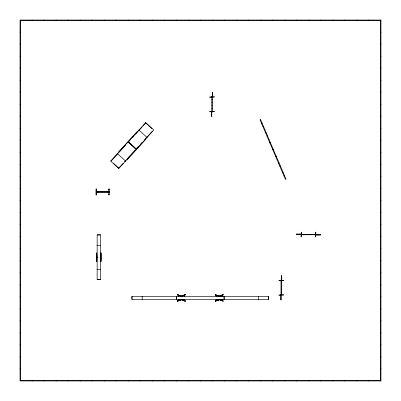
<?xml version="1.0" encoding="UTF-8"?>
<svg xmlns="http://www.w3.org/2000/svg" width="401" height="401" viewBox="0 0 401 401"><rect width="100%" height="100%" fill="white"/><g stroke="black" fill="none" stroke-linecap="round" stroke-linejoin="round"><path stroke-width="0.6" d="M96.471 261.382L96.471 252.971M96.907 258.379L96.887 261.382L96.42 261.382L96.42 252.971L96.887 252.971L96.907 255.973L96.907 258.379L96.42 258.379M100.626 255.973L100.641 252.971L101.107 252.971L101.107 261.382L100.641 261.382L100.626 255.973L101.107 255.973M101.062 252.971L101.062 261.382M96.641 191.974C95.989 192.986 95.989 190.961 96.641 191.974L108.656 191.974C109.313 192.986 109.313 190.961 108.656 191.974M118.561 151.989L137.358 131.333L137.583 131.528M119.037 152.36L125.508 145.247M129.217 141.172L130.054 140.25M132.536 137.523L134.19 135.703M135.433 134.34L138.175 131.322M138.741 130.706L142.32 126.771M143.117 125.899L145.753 122.997M118.731 168.124L123.107 163.317M124.551 161.728L125.744 160.415L125.969 160.616M126.716 159.347L135.257 149.964M136.49 148.606L138.525 146.37M140.561 144.129L142.19 142.34M144.636 139.653L152.385 131.137M127.127 159.788L145.924 139.132M261.432 123.097C262.936 123.483 260.48 122.736 261.983 122.856M262.845 126.41L263.402 126.175M264.264 129.729C265.021 128.375 263.863 130.661 264.815 129.493M265.678 133.042L266.229 132.806M267.091 136.36C267.853 135.007 266.69 137.297 267.642 136.124M268.505 139.678L269.056 139.443M269.918 142.992C270.705 141.658 269.527 143.934 270.474 142.756M271.337 146.31L271.888 146.074M272.75 149.623C274.249 150.009 271.798 149.267 273.302 149.388M274.164 152.941L274.715 152.706M275.577 156.26C276.339 154.906 275.181 157.192 276.129 156.024M276.991 159.573L277.547 159.337M278.409 162.891C279.908 163.277 277.457 162.53 278.961 162.656M279.823 166.204L280.374 165.969M281.236 169.523C281.998 168.174 280.835 170.46 281.788 169.287M282.65 172.841L283.201 172.605M284.063 176.154C284.825 174.806 283.667 177.092 284.62 175.919M177.458 294.605L181.102 296.063L181.102 296.364L177.458 294.905L177.458 294.605L181.402 296.063L185.352 294.605L185.352 294.905L181.703 296.364L181.703 296.063L185.352 294.605M181.924 296.154L185.352 294.905M177.458 300.915L181.703 299.452L185.352 300.915L185.352 301.211L181.402 299.753L177.458 301.211L177.458 300.915L180.886 299.662M215.277 294.625L218.926 296.083L218.926 296.384L215.277 294.92L215.277 294.625L219.227 296.083L223.172 294.625L223.172 294.92L219.522 296.384L219.522 296.083L223.172 294.625M219.743 296.174L223.172 294.92M215.277 300.93L219.522 299.472L223.172 300.93L223.172 301.231L219.227 299.773L215.277 301.231L215.277 300.93L218.705 299.682M184.044 296.464L184.3 295.206L184.585 295.206L184.585 296.409M178.756 299.352L178.5 300.61L178.214 300.61L178.214 299.412M177.458 301.211L181.102 299.753L185.352 301.211M221.863 296.484L222.119 295.226L222.405 295.226L222.405 296.424M216.039 299.427L216.039 300.63L216.324 300.63L216.58 299.372M215.277 301.231L219.522 299.773L219.522 299.472M20.05 20.411L380.95 20.411M20.05 32.07L20.411 32.07M380.589 32.07L380.95 32.07M20.05 32.431L20.411 32.431M380.589 32.431L380.95 32.431M20.05 44.085L20.411 44.085M380.589 44.085L380.95 44.085M20.05 44.446L20.411 44.446M380.589 44.446L380.95 44.446M20.05 56.105L20.411 56.105M380.589 56.105L380.95 56.105M20.05 56.466L20.411 56.466M380.589 56.466L380.95 56.466M20.05 68.12L20.411 68.12M380.589 68.12L380.95 68.12M20.05 68.481L20.411 68.481M380.589 68.481L380.95 68.481M20.05 80.14L20.411 80.14M380.589 80.14L380.95 80.14M20.05 80.501L20.411 80.501M380.589 80.501L380.95 80.501M20.05 92.16L20.411 92.16M380.589 92.16L380.95 92.16M212.329 92.41L212.184 92.11L212.47 92.11L212.47 96.917M20.05 92.521L20.411 92.521M380.589 92.521L380.95 92.521M212.329 93.558L212.329 93.859M212.329 94.862L212.329 95.162M212.329 96.315L211.728 96.315L211.728 97.278L212.329 97.278M211.793 99.844L212.259 99.844M211.793 102.776L212.259 102.776M20.05 104.175L20.411 104.175M380.589 104.175L380.95 104.175M20.05 104.536L20.411 104.536M380.589 104.536L380.95 104.536M211.793 105.704L212.259 105.704M211.793 108.636L212.259 108.636M212.329 111.202L211.728 111.202L211.728 116.37M211.728 112.165L212.329 112.165L212.329 92.11M211.728 113.318L211.728 113.618M211.728 114.621L211.728 114.922M211.728 116.069L211.873 116.37L211.583 116.37L211.583 111.563M20.05 116.195L20.411 116.195M380.589 116.195L380.95 116.195M20.05 116.556L20.411 116.556M380.589 116.556L380.95 116.556M20.05 128.21L20.411 128.21M380.589 128.21L380.95 128.21M20.05 128.571L20.411 128.571M380.589 128.571L380.95 128.571M20.05 140.23L20.411 140.23M380.589 140.23L380.95 140.23M20.05 140.591L20.411 140.591M380.589 140.591L380.95 140.591M20.05 152.25L20.411 152.25M380.589 152.25L380.95 152.25M20.05 152.611L20.411 152.611M380.589 152.611L380.95 152.611M20.05 164.265L20.411 164.265M380.589 164.265L380.95 164.265M20.05 164.626L20.411 164.626M380.589 164.626L380.95 164.626M20.05 176.285L20.411 176.285M380.589 176.285L380.95 176.285M20.05 176.646L20.411 176.646M380.589 176.646L380.95 176.646M20.05 188.3L20.411 188.3M380.589 188.3L380.95 188.3M20.05 188.66L20.411 188.66M380.589 188.66L380.95 188.66M96.039 189.568L96.641 189.568M108.656 189.568L109.257 189.568M96.039 191.673L109.257 191.673M96.039 192.274L109.257 192.274M96.039 194.375L96.641 194.375M108.656 194.375L109.257 194.375M20.05 200.32L20.411 200.32M380.589 200.32L380.95 200.32M20.05 200.68L20.411 200.68M380.589 200.68L380.95 200.68M20.05 212.34L20.411 212.34M380.589 212.34L380.95 212.34M20.05 212.7L20.411 212.7M380.589 212.7L380.95 212.7M20.05 224.354L20.411 224.354M380.589 224.354L380.95 224.354M20.05 224.715L20.411 224.715M380.589 224.715L380.95 224.715M301.126 234.089L296.319 234.089L296.319 234.374L296.62 234.229M296.319 234.229L301.487 234.229L301.487 234.831L300.524 234.831L300.524 234.229M301.126 234.289L315.777 234.344M315.417 234.53L315.777 234.53M301.126 234.77L315.777 234.715M320.584 234.831L315.417 234.831L315.417 234.229L316.379 234.229L316.379 234.831M97.142 234.971L100.39 234.971M315.777 234.976L320.584 234.976L320.584 234.685L320.284 234.831M20.05 236.374L20.411 236.374M380.589 236.374L380.95 236.374M20.05 236.735L20.411 236.735M380.589 236.735L380.95 236.735M97.142 245.277L100.39 245.277M20.05 248.389L20.411 248.389M380.589 248.389L380.95 248.389M20.05 248.75L20.411 248.75M380.589 248.75L380.95 248.75M96.42 255.973L96.907 255.973M96.841 256.996L97.263 256.996M100.691 256.996L100.205 256.996L100.205 257.357L100.691 257.357M96.841 257.357L97.263 257.357M100.626 258.379L101.107 258.379M20.05 260.409L20.411 260.409M380.589 260.409L380.95 260.409M20.05 260.77L20.411 260.77M380.589 260.77L380.95 260.77M97.142 269.367L100.39 269.367M20.05 272.429L20.411 272.429M380.589 272.429L380.95 272.429M20.05 272.79L20.411 272.79M380.589 272.79L380.95 272.79M281.612 275.973L281.472 275.672L281.758 275.672L281.758 280.479M281.612 277.126L281.612 277.427M281.612 278.429L281.612 278.73M97.142 279.527L100.39 279.527M281.612 279.878L281.016 279.878L281.016 299.938M281.016 280.84L281.612 280.84L281.612 275.672M281.081 283.412L281.547 283.412M20.05 284.444L20.411 284.444M380.589 284.444L380.95 284.444M20.05 284.805L20.411 284.805M380.589 284.805L380.95 284.805M281.081 286.339L281.547 286.339M281.081 289.271L281.547 289.271M281.081 292.199L281.547 292.199M281.016 294.77L281.612 294.77L281.612 295.732L281.016 295.732M177.458 294.905L180.886 296.154M215.277 294.92L218.705 296.174M178.5 295.206L178.214 295.206L178.214 296.409M184.044 295.311L184.33 295.311M216.289 295.326L216.58 295.326L216.58 296.484M221.863 295.326L222.149 295.326L222.149 296.484M181.102 296.063L181.703 296.063M218.926 296.083L219.522 296.083M20.05 296.464L20.411 296.464M380.589 296.464L380.95 296.464M20.05 296.825L20.411 296.825M380.589 296.825L380.95 296.825M281.016 296.885L281.016 297.181M281.016 298.184L281.016 298.484M281.016 299.637L281.156 299.938L280.87 299.938L280.87 295.131M178.756 300.509L178.47 300.509L178.47 299.352M184.33 300.509L184.044 300.509L184.044 299.352M216.289 300.524L216.58 300.524M221.863 299.372L221.863 300.524L222.149 300.524L222.149 299.372M181.924 299.662L185.352 300.915M219.743 299.682L223.172 300.93M223.172 301.231L222.866 300.93M20.05 308.479L20.411 308.479M380.589 308.479L380.95 308.479M20.05 308.84L20.411 308.84M380.589 308.84L380.95 308.84M20.05 320.499L20.411 320.499M380.589 320.499L380.95 320.499M20.05 320.86L20.411 320.86M380.589 320.86L380.95 320.86M20.05 332.519L20.411 332.519M380.589 332.519L380.95 332.519M20.05 332.88L20.411 332.88M380.589 332.88L380.95 332.88M20.05 344.534L20.411 344.534M380.589 344.534L380.95 344.534M20.05 344.895L20.411 344.895M380.589 344.895L380.95 344.895M20.05 356.554L20.411 356.554M380.589 356.554L380.95 356.554M20.05 356.915L20.411 356.915M380.589 356.915L380.95 356.915M20.05 368.569L20.411 368.569M380.589 368.569L380.95 368.569M20.05 368.93L20.411 368.93M380.589 368.93L380.95 368.93M20.05 380.589L380.95 380.589M221.863 300.524L222.405 300.63L222.405 299.427M145.533 122.791L152.079 128.751M138.921 130.059L147.042 137.453M128.33 141.698L136.455 149.092M128.18 141.864L136.305 149.257M128.029 142.029L136.155 149.423M117.844 153.227L118.064 153.428L111.047 161.137L110.826 160.936M117.438 153.668L125.563 161.062M113.759 163.603L118.952 168.33M380.589 20.05L380.589 380.95M368.93 20.05L368.93 20.411M368.93 380.589L368.93 380.95M368.569 20.05L368.569 20.411M368.569 380.589L368.569 380.95M356.915 20.05L356.915 20.411M356.915 380.589L356.915 380.95M356.554 20.05L356.554 20.411M356.554 380.589L356.554 380.95M344.895 20.05L344.895 20.411M344.895 380.589L344.895 380.95M344.534 20.05L344.534 20.411M344.534 380.589L344.534 380.95M332.88 20.05L332.88 20.411M332.88 380.589L332.88 380.95M332.519 20.05L332.519 20.411M332.519 380.589L332.519 380.95M320.86 20.05L320.86 20.411M320.86 380.589L320.86 380.95M320.499 20.05L320.499 20.411M320.499 380.589L320.499 380.95M319.131 234.831L318.83 234.831M317.833 234.831L317.532 234.831M312.845 234.299L312.845 234.765M309.918 234.299L309.918 234.765M308.84 20.05L308.84 20.411M308.84 380.589L308.84 380.95M308.479 20.05L308.479 20.411M308.479 380.589L308.479 380.95M306.986 234.299L306.986 234.765M304.058 234.299L304.058 234.765M299.377 234.229L299.076 234.229M298.073 234.229L297.773 234.229M296.825 20.05L296.825 20.411M296.825 380.589L296.825 380.95M296.464 20.05L296.464 20.411M296.464 380.589L296.464 380.95M284.805 20.05L284.805 20.411M284.805 380.589L284.805 380.95M284.444 20.05L284.444 20.411M284.444 380.589L284.444 380.95M281.552 280.479L281.552 295.131M281.497 280.479L281.497 280.84M281.497 294.77L281.497 295.131M281.317 280.479L281.317 280.84M281.317 294.77L281.317 295.131M281.131 280.479L281.131 280.84M281.131 294.77L281.131 295.131M272.79 20.05L272.79 20.411M272.79 380.589L272.79 380.95M272.429 20.05L272.429 20.411M272.429 380.589L272.429 380.95M268.545 296.384L268.545 299.437M260.77 20.05L260.77 20.411M260.77 380.589L260.77 380.95M260.409 20.05L260.409 20.411M260.409 380.589L260.409 380.95M258.389 296.384L258.389 299.437M248.75 20.05L248.75 20.411M248.75 380.589L248.75 380.95M248.389 20.05L248.389 20.411M248.389 380.589L248.389 380.95M236.735 20.05L236.735 20.411M236.735 380.589L236.735 380.95M236.374 20.05L236.374 20.411M236.374 380.589L236.374 380.95M224.715 20.05L224.715 20.411M224.715 380.589L224.715 380.95M224.354 20.05L224.354 20.411M224.354 380.589L224.354 380.95M224.169 296.384L224.169 299.437M224.024 296.384L224.024 299.437M222.866 294.625L222.866 294.92M219.227 296.083L219.227 296.384M219.227 299.472L219.227 299.773M218.926 299.472L218.926 299.773M216.289 296.484L216.324 295.226L216.039 295.226L216.039 296.424M216.289 299.372L216.324 300.63M215.583 294.625L215.583 294.92M215.583 300.93L215.583 301.231M212.7 20.05L212.7 20.411M212.7 380.589L212.7 380.95M212.34 20.05L212.34 20.411M212.34 380.589L212.34 380.95M212.214 96.917L212.214 97.278M212.214 111.202L212.214 111.563M212.029 96.917L212.029 97.278M212.029 111.202L212.029 111.563M211.843 96.917L211.843 97.278M211.843 111.202L211.843 111.563M211.788 96.917L211.788 111.563M200.68 20.05L200.68 20.411M200.68 380.589L200.68 380.95M200.32 20.05L200.32 20.411M200.32 380.589L200.32 380.95M188.66 20.05L188.66 20.411M188.66 380.589L188.66 380.95M188.3 20.05L188.3 20.411M188.3 380.589L188.3 380.95M185.046 294.605L185.046 294.905M185.046 300.915L185.046 301.211M184.585 299.412L184.585 300.61L184.3 300.61L184.33 299.352M184.3 295.206L184.33 296.464M181.703 299.452L181.703 299.753M181.402 296.063L181.402 296.364M181.402 299.452L181.402 299.753M181.102 299.452L181.102 299.753M178.756 296.464L178.756 295.311L178.47 295.311L178.47 296.464M177.763 294.605L177.763 294.905M177.763 300.915L177.763 301.211M176.646 20.05L176.646 20.411M176.646 380.589L176.646 380.95M176.55 296.384L176.55 299.437M176.405 296.384L176.405 299.437M176.285 20.05L176.285 20.411M176.285 380.589L176.285 380.95M164.626 20.05L164.626 20.411M164.626 380.589L164.626 380.95M164.265 20.05L164.265 20.411M164.265 380.589L164.265 380.95M152.611 20.05L152.611 20.411M152.611 380.589L152.611 380.95M152.25 20.05L152.25 20.411M152.25 380.589L152.25 380.95M142.185 296.384L142.185 299.437M140.591 20.05L140.591 20.411M140.591 380.589L140.591 380.95M140.23 20.05L140.23 20.411M140.23 380.589L140.23 380.95M132.029 296.384L132.029 299.437M128.571 20.05L128.571 20.411M128.571 380.589L128.571 380.95M128.21 20.05L128.21 20.411M128.21 380.589L128.21 380.95M116.556 20.05L116.556 20.411M116.556 380.589L116.556 380.95M116.195 20.05L116.195 20.411M116.195 380.589L116.195 380.95M108.054 191.673L108.054 192.274M104.536 20.05L104.536 20.411M104.536 380.589L104.536 380.95M104.175 20.05L104.175 20.411M104.175 380.589L104.175 380.95M100.691 252.971L100.691 261.382M100.27 256.996L100.27 257.357M97.242 191.673L97.242 192.274M92.521 20.05L92.521 20.411M92.521 380.589L92.521 380.95M92.16 20.05L92.16 20.411M92.16 380.589L92.16 380.95M80.501 20.05L80.501 20.411M80.501 380.589L80.501 380.95M80.14 20.05L80.14 20.411M80.14 380.589L80.14 380.95M68.481 20.05L68.481 20.411M68.481 380.589L68.481 380.95M68.12 20.05L68.12 20.411M68.12 380.589L68.12 380.95M56.466 20.05L56.466 20.411M56.466 380.589L56.466 380.95M56.105 20.05L56.105 20.411M56.105 380.589L56.105 380.95M44.446 20.05L44.446 20.411M44.446 380.589L44.446 380.95M44.085 20.05L44.085 20.411M44.085 380.589L44.085 380.95M32.431 20.05L32.431 20.411M32.431 380.589L32.431 380.95M32.07 20.05L32.07 20.411M32.07 380.589L32.07 380.95M20.411 20.05L20.411 380.95M261.507 122.896L261.908 123.057L261.537 122.846M264.339 129.528L264.74 129.688L264.364 129.478M267.166 136.16L267.567 136.325L267.166 136.16M269.993 142.796L270.399 142.956L269.993 142.796M272.825 149.428L273.226 149.588L272.825 149.428M275.652 156.059L276.053 156.22L275.652 156.059M278.484 162.691L278.885 162.851L278.484 162.691M281.312 169.322L281.713 169.488L281.342 169.277M284.139 175.959L284.515 176.169L284.169 175.909M145.683 122.626L110.676 161.102L118.801 168.495L153.809 130.019L145.683 122.626M260.57 119.543L260.018 119.779L285.482 179.473L286.033 179.237L260.57 119.543M380.95 20.05L20.05 20.05L20.05 380.95L380.95 380.95L380.95 20.05M214.43 96.917L209.623 97.142L214.43 96.917M214.43 111.338L209.623 111.563L214.43 111.338M96.641 188.966L96.039 188.966L96.039 194.976L96.641 194.976L96.641 188.966M109.257 188.966L108.656 188.966L108.656 194.976L109.257 194.976L109.257 188.966M301.357 232.129L301.126 236.936L301.357 232.129M315.777 232.129L315.547 236.936L315.777 232.129M100.39 234.826L97.142 234.826L97.142 279.672L100.39 279.672L100.39 234.826M283.718 280.479L278.911 280.71L283.718 280.479M283.718 294.9L278.911 295.131L283.718 294.9M268.69 296.384L131.884 296.384L131.884 299.437L268.69 299.437L268.69 296.384"/></g></svg>
